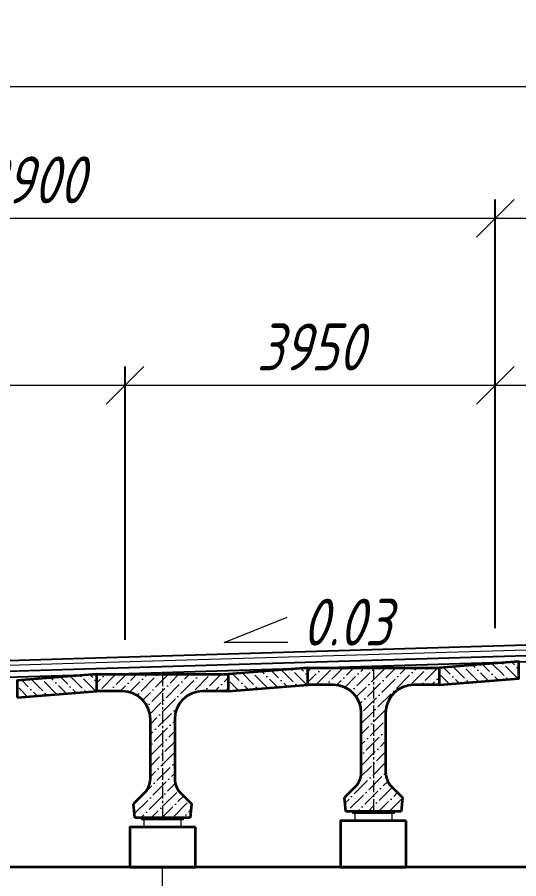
# Model space of a CAD drawing. Header units: millimetres. Extents: x 1864 to 10174863, y -4887456 to 5366151.
# Drawn here: x 5757109 to 5762459, y 38347 to 47531 of the extents above; entities that cross this region are included whole.
import ezdxf

# ---------------------------------------------------------------- set-up
doc = ezdxf.new("R2010")
doc.units = ezdxf.units.MM
doc.linetypes.add('осевая', pattern=[2, 1.25, -0.25, 0.25, -0.25])
for name, color, linetype, lineweight in [('04_Невидимые', 3, 'Continuous', 13), ('1-Бетон', 106, 'Continuous', 35), ('1-Тонкая', 5, 'Continuous', 20), ('1-Штриховка', 8, 'Continuous', 9), ('ИС_TXT', 4, 'Continuous', 18), ('ИС_Ось', 3, 'осевая', 18), ('ИС_Разм', 3, 'Continuous', 18), ('ИС_Размер', 3, 'Continuous', 18)]:
    doc.layers.add(name, color=color, linetype=linetype, lineweight=lineweight)
doc.layers.add('Красный поперечник', color=1, linetype='Continuous')
doc.styles.add('0', font='isocpeur.ttf', dxfattribs={"width": 0.8, "oblique": 15})
doc.styles.add('ISOCPEUR', font='isocpeur.ttf', dxfattribs={"width": 0.8, "oblique": 15, "height": 2.5})
doc.dimstyles.new('М200', dxfattribs={"dimscale": 200, "dimtxt": 2.5, "dimasz": 2, "dimexe": 1, "dimexo": 1, "dimgap": 0.8, "dimtad": 1, "dimdec": 0, "dimzin": 0, "dimdsep": 46, "dimtxsty": '0', "dimblk": 'OBLIQUE', "dimcen": 0.09, "dimdle": 1, "dimclrd": 256, "dimclre": 256, "dimclrt": 256, "dimadec": 4, "dimazin": 0, "dimtfac": 1, "dimtdec": 0, "dimtmove": 1, "dimatfit": 2, "dimfxl": 1, "dimtolj": 1, "dimtzin": 0, "dimlwd": -1, "dimarcsym": 0})

# ---------------------------------------------------------------- blocks, each defined once
blk = doc.blocks.new('1530')
at = {"layer": '1-Штриховка'}
h = blk.add_hatch(dxfattribs=at)
h.set_pattern_fill('ANSI36', color=256, scale=25, style=0)
h.set_pattern_definition([(45, (-1571632.81, 568569.22), (42.0949506, 154.348152), [198.4375, -39.6875, 0, -39.6875])])
h.paths.add_polyline_path([(130, -480), (130, -1117.2, 0.198927), (188.7, -1258.7), (310, -1380), (295, -1530), (-295, -1530), (-310, -1380), (-188.6, -1258.6, 0.198898), (-130, -1117), (-130, -480, 0.414214), (-430, -180), (-700, -180), (-700, 0), (700, 0), (700, -180), (430, -180, 0.414224)])
at = {"layer": '1-Бетон'}
for p, q in [((-700, 0), (700, 0)), ((-700, -180), (-700, 0)), ((700, 0), (700, -180)), ((-430, -180), (-700, -180)), ((700, -180), (430, -180)), ((-130, -1117.2), (-130, -480)), ((130, -480), (130, -1117.2)), ((-188.6, -1258.6), (-310, -1380)), ((188.6, -1258.6), (310, -1380)), ((-295, -1530), (-310, -1380)), ((310, -1380), (295, -1530)), ((295, -1530), (-295, -1530))]:
    blk.add_line(p, q, dxfattribs=at)
for centre, radius, start, end in [((-430, -480), 300, 0, 90), ((430, -480), 300, 90, 180), ((-330.2, -1117.1), 200.2, 315.0289, 359.97436), ((330.2, -1117.1), 200.2, 180.02564, 224.9711)]:
    blk.add_arc(centre, radius, start, end, dxfattribs=at)
at = {"layer": 'ИС_Ось', "ltscale": 100}
blk.add_line((0, 0), (0, -1530), dxfattribs=at)
blk = doc.blocks.new('_OBLIQUE')
at = {"color": 0, "linetype": 'ByBlock', "lineweight": -2}
blk.add_line((0.5, 0.5), (-0.5, -0.5), dxfattribs=at)
blk = doc.blocks.new('*D1211')
at = {"layer": 'Defpoints', "color": 0, "linetype": 'Continuous', "transparency": 16777216}
for p in [(5766908.9, 45387.2), (5766908.9, 41060.6), (5762208.9, 40819.5)]:
    blk.add_point(p, dxfattribs=at)
at = {"layer": 'ИС_Размер', "lineweight": -2, "transparency": 16777216}
for p, q in [((5762208.9, 41019.5), (5762208.9, 45587.2)), ((5766908.9, 41260.6), (5766908.9, 45587.2))]:
    blk.add_line(p, q, dxfattribs=at)
at = {"layer": 'ИС_Размер', "transparency": 16777216}
blk.add_line((5762008.9, 45387.2), (5767108.9, 45387.2), dxfattribs=at)
at = {"layer": 'ИС_Размер', "linetype": 'Continuous', "transparency": 16777216, "xscale": 400, "yscale": 400, "zscale": 400, "rotation": 180}
blk.add_blockref('_OBLIQUE', (5762208.9, 45387.2), dxfattribs=at)
at = {"layer": 'ИС_Размер', "linetype": 'Continuous', "transparency": 16777216, "xscale": 400, "yscale": 400, "zscale": 400}
blk.add_blockref('_OBLIQUE', (5766908.9, 45387.2), dxfattribs=at)
at = {"layer": 'ИС_Размер', "linetype": 'Continuous', "transparency": 16777216, "insert": (5764558.9, 45797.2), "char_height": 500, "attachment_point": 5, "style": '0'}
blk.add_mtext('\\A1;4700', dxfattribs=at)
blk = doc.blocks.new('*D1219')
at = {"layer": 'Defpoints', "color": 0, "linetype": 'Continuous', "transparency": 16777216}
for p in [(5782259, 46792.7), (5750809.3, 41552.8), (5782259, 41451.8)]:
    blk.add_point(p, dxfattribs=at)
at = {"layer": 'ИС_Размер', "lineweight": -2, "transparency": 16777216}
for p, q in [((5750809.3, 41752.8), (5750809.3, 46992.7)), ((5782259, 41651.8), (5782259, 46992.7))]:
    blk.add_line(p, q, dxfattribs=at)
at = {"layer": 'ИС_Размер', "transparency": 16777216}
blk.add_line((5750609.3, 46792.7), (5782459, 46792.7), dxfattribs=at)
at = {"layer": 'ИС_Размер', "linetype": 'Continuous', "transparency": 16777216, "xscale": 400, "yscale": 400, "zscale": 400, "rotation": 180}
blk.add_blockref('_OBLIQUE', (5750809.3, 46792.7), dxfattribs=at)
at = {"layer": 'ИС_Размер', "linetype": 'Continuous', "transparency": 16777216, "xscale": 400, "yscale": 400, "zscale": 400}
blk.add_blockref('_OBLIQUE', (5782259, 46792.7), dxfattribs=at)
at = {"layer": 'ИС_Размер', "linetype": 'Continuous', "transparency": 16777216, "insert": (5766534.1, 47202.7), "char_height": 500, "attachment_point": 5, "style": '0'}
blk.add_mtext('\\A1;31450', dxfattribs=at)
blk = doc.blocks.new('*D1222')
at = {"layer": 'Defpoints', "color": 0, "transparency": 16777216}
for p in [(5762208.9, 43606.3), (5764208.5, 41597.6), (5762208.9, 40819.5)]:
    blk.add_point(p, dxfattribs=at)
at = {"layer": 'ИС_Размер', "lineweight": -2, "transparency": 16777216}
for p, q in [((5762208.9, 41019.5), (5762208.9, 43806.3)), ((5764208.5, 41797.6), (5764208.5, 43806.3))]:
    blk.add_line(p, q, dxfattribs=at)
at = {"layer": 'ИС_Размер', "transparency": 16777216}
blk.add_line((5764408.5, 43606.3), (5762008.9, 43606.3), dxfattribs=at)
at = {"layer": 'ИС_Размер', "transparency": 16777216, "xscale": 400, "yscale": 400, "zscale": 400, "rotation": 180}
blk.add_blockref('_OBLIQUE', (5762208.9, 43606.3), dxfattribs=at)
at = {"layer": 'ИС_Размер', "transparency": 16777216, "xscale": 400, "yscale": 400, "zscale": 400}
blk.add_blockref('_OBLIQUE', (5764208.5, 43606.3), dxfattribs=at)
at = {"layer": 'ИС_Размер', "transparency": 16777216, "insert": (5763208.7, 44016.3), "char_height": 500, "attachment_point": 5, "style": '0'}
blk.add_mtext('\\A1;2000', dxfattribs=at)
blk = doc.blocks.new('*D1223')
at = {"layer": 'Defpoints', "color": 0, "linetype": 'Continuous', "transparency": 16777216}
for p in [(5758258.9, 43606.3), (5762208.9, 40819.5), (5758258.9, 40692.9)]:
    blk.add_point(p, dxfattribs=at)
at = {"layer": 'ИС_Размер', "lineweight": -2, "transparency": 16777216}
for p, q in [((5758258.9, 40892.9), (5758258.9, 43806.3)), ((5762208.9, 41019.5), (5762208.9, 43806.3))]:
    blk.add_line(p, q, dxfattribs=at)
at = {"layer": 'ИС_Размер', "transparency": 16777216}
blk.add_line((5762408.9, 43606.3), (5758058.9, 43606.3), dxfattribs=at)
at = {"layer": 'ИС_Размер', "linetype": 'Continuous', "transparency": 16777216, "xscale": 400, "yscale": 400, "zscale": 400, "rotation": 180}
blk.add_blockref('_OBLIQUE', (5758258.9, 43606.3), dxfattribs=at)
at = {"layer": 'ИС_Размер', "linetype": 'Continuous', "transparency": 16777216, "xscale": 400, "yscale": 400, "zscale": 400}
blk.add_blockref('_OBLIQUE', (5762208.9, 43606.3), dxfattribs=at)
at = {"layer": 'ИС_Размер', "linetype": 'Continuous', "transparency": 16777216, "insert": (5760233.9, 44016.3), "char_height": 500, "attachment_point": 5, "style": '0'}
blk.add_mtext('\\A1;3950', dxfattribs=at)
blk = doc.blocks.new('*D1224')
at = {"layer": 'Defpoints', "color": 0, "linetype": 'Continuous', "transparency": 16777216}
for p in [(5754308.9, 43606.3), (5758258.9, 40692.9), (5754308.9, 40571.9)]:
    blk.add_point(p, dxfattribs=at)
at = {"layer": 'ИС_Размер', "lineweight": -2, "transparency": 16777216}
for p, q in [((5754308.9, 40771.9), (5754308.9, 43806.3)), ((5758258.9, 40892.9), (5758258.9, 43806.3))]:
    blk.add_line(p, q, dxfattribs=at)
at = {"layer": 'ИС_Размер', "transparency": 16777216}
blk.add_line((5758458.9, 43606.3), (5754108.9, 43606.3), dxfattribs=at)
at = {"layer": 'ИС_Размер', "linetype": 'Continuous', "transparency": 16777216, "xscale": 400, "yscale": 400, "zscale": 400, "rotation": 180}
blk.add_blockref('_OBLIQUE', (5754308.9, 43606.3), dxfattribs=at)
at = {"layer": 'ИС_Размер', "linetype": 'Continuous', "transparency": 16777216, "xscale": 400, "yscale": 400, "zscale": 400}
blk.add_blockref('_OBLIQUE', (5758258.9, 43606.3), dxfattribs=at)
at = {"layer": 'ИС_Размер', "linetype": 'Continuous', "transparency": 16777216, "insert": (5756283.9, 44016.3), "char_height": 500, "attachment_point": 5, "style": '0'}
blk.add_mtext('\\A1;3950', dxfattribs=at)
blk = doc.blocks.new('*D1229')
at = {"layer": 'Defpoints', "color": 0, "linetype": 'Continuous', "transparency": 16777216}
for p in [(5762208.9, 45387.2), (5752308.9, 41127), (5762208.9, 40819.5)]:
    blk.add_point(p, dxfattribs=at)
at = {"layer": 'ИС_Размер', "lineweight": -2, "transparency": 16777216}
for p, q in [((5752308.9, 41327), (5752308.9, 45587.2)), ((5762208.9, 41019.5), (5762208.9, 45587.2))]:
    blk.add_line(p, q, dxfattribs=at)
at = {"layer": 'ИС_Размер', "transparency": 16777216}
blk.add_line((5752108.9, 45387.2), (5762408.9, 45387.2), dxfattribs=at)
at = {"layer": 'ИС_Размер', "linetype": 'Continuous', "transparency": 16777216, "xscale": 400, "yscale": 400, "zscale": 400, "rotation": 180}
blk.add_blockref('_OBLIQUE', (5752308.9, 45387.2), dxfattribs=at)
at = {"layer": 'ИС_Размер', "linetype": 'Continuous', "transparency": 16777216, "xscale": 400, "yscale": 400, "zscale": 400}
blk.add_blockref('_OBLIQUE', (5762208.9, 45387.2), dxfattribs=at)
at = {"layer": 'ИС_Размер', "linetype": 'Continuous', "transparency": 16777216, "insert": (5757258.9, 45797.2), "char_height": 500, "attachment_point": 5, "style": '0'}
blk.add_mtext('\\A1;9900', dxfattribs=at)

msp = doc.modelspace()

# ---------------------------------------------------------------- hatches: boundary and pattern name
at = {"layer": '1-Штриховка'}
h = msp.add_hatch(dxfattribs=at)
h.set_pattern_fill('ANSI36', color=256, scale=25, angle=90, style=0)
h.set_pattern_definition([(135, (30886.784, -5211557.8), (-154.3481521, 42.0949506), [198.4375, -39.6875, 0, -39.6875])])
h.paths.add_polyline_path([(5760209.1, 40594.3), (5759359.1, 40526.8), (5759359.1, 40346.8), (5760209.1, 40414.3)])
h = msp.add_hatch(dxfattribs=at)
h.set_pattern_fill('ANSI36', color=256, scale=25, angle=90, style=0)
h.set_pattern_definition([(135, (33136.784, -5211490.3), (-154.3481521, 42.0949506), [198.4375, -39.6875, 0, -39.6875])])
h.paths.add_polyline_path([(5762459.1, 40661.8), (5761609.1, 40594.3), (5761609.1, 40414.3), (5762459.1, 40481.8)])
h = msp.add_hatch(dxfattribs=at)
h.set_pattern_fill('ANSI36', color=256, scale=25, angle=90, style=0)
h.set_pattern_definition([(135, (28636.784, -5211625.3), (-154.3481521, 42.0949506), [198.4375, -39.6875, 0, -39.6875])])
h.paths.add_polyline_path([(5757959.1, 40526.8), (5757109.1, 40459.3), (5757109.1, 40279.3), (5757959.1, 40346.8)])

# ---------------------------------------------------------------- linework, layer by layer
at = {"layer": '04_Невидимые', "elevation": 5778.2}
for points in [[(5761129.1, 39044.3), (5760689.1, 39044.3), (5760689.1, 39064.3), (5761129.1, 39064.3)], [(5758879.1, 38976.8), (5758439.1, 38976.8), (5758439.1, 38996.8), (5758879.1, 38996.8)]]:
    msp.add_lwpolyline(points, close=True, dxfattribs=at)
at = {"layer": '1-Бетон', "elevation": 5778.2}
for points in [[(5759359.1, 40346.8), (5760209.1, 40414.3), (5760209.1, 40594.3), (5759359.1, 40526.8)], [(5761609.1, 40414.3), (5762459.1, 40481.8), (5762459.1, 40661.8), (5761609.1, 40594.3)], [(5757109.1, 40279.3), (5757959.1, 40346.8), (5757959.1, 40526.8), (5757109.1, 40459.3)], [(5761259.1, 38966.3), (5760559.1, 38966.3), (5760559.1, 38472.3), (5761259.1, 38472.3)], [(5759009.1, 38898.8), (5758309.1, 38898.8), (5758309.1, 38472.3), (5759009.1, 38472.3)], [(5766159, 38472.3), (5751159.1, 38472.3), (5751159.3, 37722.3), (5753059.5, 36972.3), (5764259.3, 36972.3), (5766159.1, 37722.3)]]:
    msp.add_lwpolyline(points, close=True, dxfattribs=at)
at = {"layer": '1-Тонкая', "elevation": 5778.2}
for points in [[(5751058.9, 40425.3), (5753009.3, 40503.3), (5753759.3, 40525.8), (5757709.3, 40644.3), (5762659.3, 40792.8), (5764559.3, 40849.8), (5765659.3, 40882.8), (5770609.3, 41031.3), (5774559.3, 41149.8), (5778309.3, 41262.3), (5779059.3, 41284.8), (5782009, 41373.3)], [(5751058.9, 40365.3), (5753009.3, 40443.3), (5753759.3, 40465.8), (5757709.3, 40584.3), (5762659.3, 40732.8), (5764559.3, 40789.8), (5765659.3, 40822.8), (5770609.3, 40971.3), (5774559.3, 41089.8), (5778309.3, 41202.3), (5779059.3, 41224.8), (5782009, 41313.3)], [(5751058.9, 40360.3), (5753009.3, 40438.3), (5753759.3, 40460.8), (5757709.3, 40579.3), (5762659.3, 40727.8), (5764559.3, 40784.8), (5765659.3, 40817.8), (5770609.3, 40966.3), (5774559.3, 41084.8), (5778309.3, 41197.3), (5779059.3, 41219.8), (5782009, 41308.3)]]:
    msp.add_lwpolyline(points, dxfattribs=at)
at = {"layer": 'Defpoints', "color": 252, "true_color": 0x939598, "elevation": 5778.2}
msp.add_lwpolyline([(5751058.9, 40300.3), (5753009.3, 40378.3), (5753759.3, 40400.8), (5757709.3, 40519.3), (5762659.3, 40667.8), (5764559.3, 40724.8), (5765659.3, 40757.8), (5770609.3, 40906.3), (5774559.3, 41024.8), (5778309.3, 41137.3), (5779059.3, 41159.8), (5782009, 41248.3)], dxfattribs=at)
at = {"layer": 'ИС_TXT', "color": 3, "ltscale": 500, "elevation": 5778.2}
msp.add_lwpolyline([(5759995.1, 40864.2), (5759317.4, 40864.2), (5759988.6, 41135.1)], dxfattribs=at)
at = {"layer": 'ИС_Ось', "ltscale": 500, "elevation": 5778.2}
msp.add_lwpolyline([(5758659.1, 22972.2), (5758659.1, 38472.3)], dxfattribs=at)
at = {"layer": 'ИС_Размер', "elevation": 5778.2}
for points in [[(5761109.1, 39044.3), (5760709.1, 39044.3), (5760709.1, 38966.3), (5761109.1, 38966.3), (5761109.1, 39044.3)], [(5758859.1, 38976.8), (5758459.1, 38976.8), (5758459.1, 38898.8), (5758859.1, 38898.8), (5758859.1, 38976.8)]]:
    msp.add_lwpolyline(points, dxfattribs=at)
at = {"layer": 'Красный поперечник', "elevation": 5778.2}
msp.add_lwpolyline([(5751058.9, 40475.3), (5753009.3, 40553.3), (5753759.3, 40575.8), (5757709.3, 40694.3), (5762659.3, 40842.8), (5764559.3, 40899.8), (5765659.3, 40932.8), (5770609.3, 41081.3), (5774559.3, 41199.8), (5778309.3, 41312.3), (5779059.3, 41334.8), (5782009, 41423.3)], dxfattribs=at)

# ---------------------------------------------------------------- block references
at = {"layer": 'ИС_Размер', "linetype": 'Continuous'}
for p in [(5760909.1, 40594.3, 5778.2), (5758659.1, 40526.8, 5778.2)]:
    msp.add_blockref('1530', p, dxfattribs=at)

# ---------------------------------------------------------------- texts
at = {"layer": 'ИС_Разм', "color": 3, "ltscale": 0.4, "insert": (5760622.2, 41082.8, 5778.2), "char_height": 500, "attachment_point": 5, "style": 'ISOCPEUR'}
msp.add_mtext('\\pxqc;0.03', dxfattribs=at)

# ---------------------------------------------------------------- dimensions: what is measured, and where the dimension line sits
at = {"layer": 'ИС_Размер', "linetype": 'Continuous'}
for base, p1, p2, picture, middle in [((5782259, 46792.7, 5778.2), (5750809.3, 41552.8, 5778.2), (5782259, 41451.8, 5778.2), '*D1219', (5766534.1, 47202.7, 5778.2)), ((5766908.9, 45387.2, 5778.2), (5762208.9, 40819.5, 5778.2), (5766908.9, 41060.6, 5778.2), '*D1211', (5764558.9, 45797.2, 5778.2))]:
    dim = msp.add_linear_dim(base=base, p1=p1, p2=p2, dimstyle='М200', dxfattribs=at)
    dim.commit()
    dim.dimension.update_dxf_attribs({"geometry": picture, "text_midpoint": middle})
for base, p1, p2, picture, middle in [((5762208.9, 45387.2, 5778.2), (5752308.9, 41127, 5778.2), (5762208.9, 40819.5, 5778.2), '*D1229', (5757258.9, 45797.2, 5778.2)), ((5754308.9, 43606.3, 5778.2), (5758258.9, 40692.9, 5778.2), (5754308.9, 40571.9, 5778.2), '*D1224', (5756283.9, 44016.3, 5778.2)), ((5758258.9, 43606.3, 5778.2), (5762208.9, 40819.5, 5778.2), (5758258.9, 40692.9, 5778.2), '*D1223', (5760233.9, 44016.3, 5778.2))]:
    dim = msp.add_linear_dim(base=base, p1=p1, p2=p2, angle=180, dimstyle='М200', dxfattribs=at)
    dim.commit()
    dim.dimension.update_dxf_attribs({"geometry": picture, "text_midpoint": middle})
at = {"layer": 'ИС_Размер'}
dim = msp.add_linear_dim(base=(5762208.9, 43606.3, 5778.2), p1=(5764208.5, 41597.6, 5778.2), p2=(5762208.9, 40819.5, 5778.2), angle=180, dimstyle='М200', dxfattribs=at)
dim.commit()
dim.dimension.update_dxf_attribs({"geometry": '*D1222', "text_midpoint": (5763208.7, 44016.3, 5778.2)})

doc.saveas('drawing.dxf')
